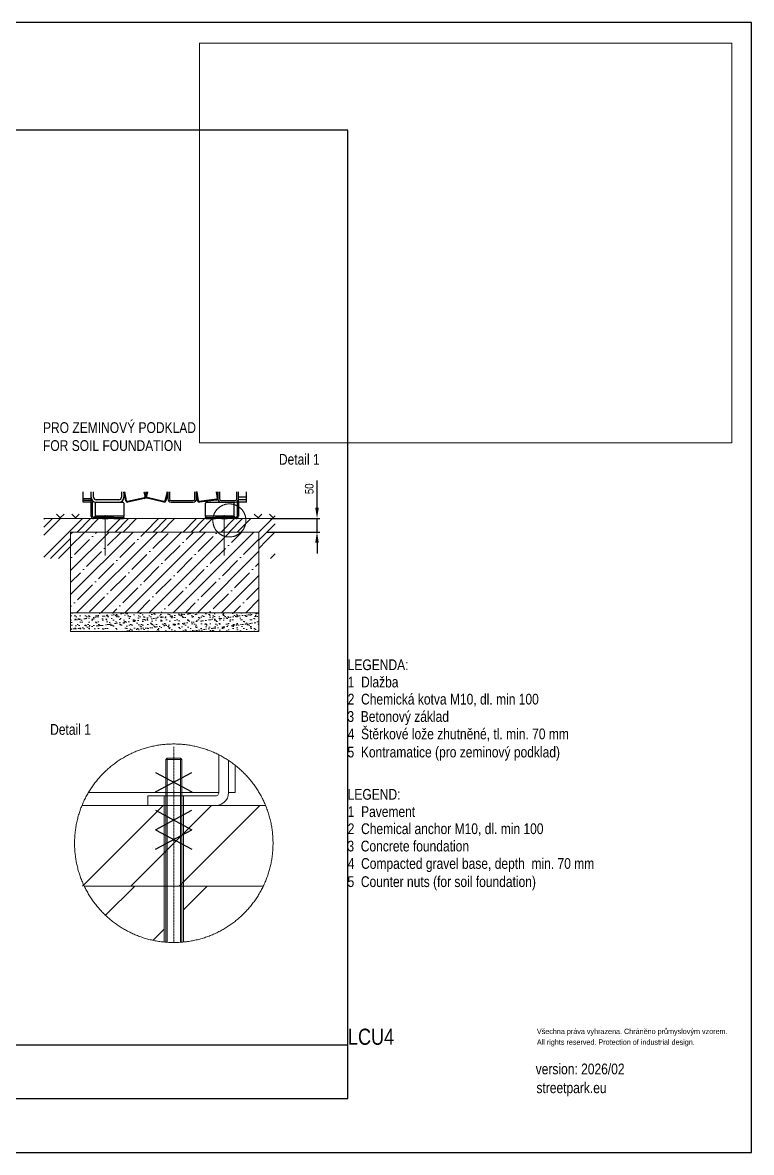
# Model space of a CAD drawing. Header units: millimetres. Extents: x 25115 to 31055, y 5999 to 10199.
# Drawn here: x 28345 to 31055, y 5999 to 10199 of the extents above; entities that cross this region are included whole.
import ezdxf
from ezdxf.lldxf.tags import DXFTag

# ---------------------------------------------------------------- set-up
doc = ezdxf.new("R2010")
doc.units = ezdxf.units.MM
doc.header["$LTSCALE"] = 0.3
doc.linetypes.add('ACAD_ISO10W100', pattern=[18.5, 12, -3, 0.5, -3])
doc.linetypes.add('INCONTINUOUS', pattern=[200000.001, 200000, -0.001])
for name, color, linetype, lineweight in [('KOTY', 3, 'INCONTINUOUS', 9), ('OBRYSOVA', 7, 'Continuous', 9), ('OSY', 7, 'ACAD_ISO10W100', 15), ('Visible', 7, 'Continuous', 18)]:
    doc.layers.add(name, color=color, linetype=linetype, lineweight=lineweight)
doc.layers.add('Nekreslit', color=6, linetype='Continuous', plot=False)
doc.layers.add('SRAFY', color=7, linetype='Continuous', lineweight=9, true_color=0x5b5b5b)
doc.styles.add('SEACAD_Arial', font='arial.ttf', dxfattribs={"width": 0.8})
tags = doc.linetypes.add('HIDDEN2', pattern=[4.7625, 3.175, -1.5875]).pattern_tags.tags
tags[6:7] = [DXFTag(74, 4), DXFTag(75, 0), DXFTag(340, '0'), DXFTag(46, 0.0), DXFTag(50, 0.0), DXFTag(44, 0.0), DXFTag(45, 0.0)]
tags[4:5] = [DXFTag(74, 4), DXFTag(75, 0), DXFTag(340, '0'), DXFTag(46, 0.0), DXFTag(50, 0.0), DXFTag(44, 0.0), DXFTag(45, 0.0)]
doc.dimstyles.new('ISO-25', dxfattribs={"dimtxt": 1.6, "dimasz": 2, "dimexe": 0.5, "dimexo": 1.5, "dimtad": 1, "dimdec": 0, "dimtxsty": 'SEACAD_Arial', "dimcen": 2, "dimadec": 0, "dimazin": 0, "dimtfac": 1, "dimtdec": 0, "dimtmove": 0, "dimatfit": 3, "dimfxl": 1, "dimarcsym": 0})
picture_1 = doc.add_image_def('image1.jpg', size_in_pixel=(1600, 1200))
pattern_1 = [(45, (24835.74, 6896.85), (-143.325, 143.325), []), (45, (24883.51, 6896.85), (-143.325, 143.325), []), (45, (24931.29, 6896.85), (-143.325, 143.325), []), (45, (24979.06, 6896.85), (-143.325, 143.325), [])]

# ---------------------------------------------------------------- blocks, each defined once
blk = doc.blocks.new('*D159')
at = {"layer": 'Defpoints', "color": 0, "transparency": 16777216}
for p in [(29235.2, 8354.9), (29440, 8354.9), (29223.9, 8304.9)]:
    blk.add_point(p, dxfattribs=at)
at = {"layer": 'KOTY', "color": 0, "lineweight": -2, "transparency": 16777216}
for p, q in [((29440, 8394.9), (29440, 8496.4)), ((29265.2, 8354.9), (29450, 8354.9)), ((29440, 8304.9), (29440, 8354.9)), ((29253.9, 8304.9), (29450, 8304.9)), ((29440, 8264.9), (29440, 8224.9))]:
    blk.add_line(p, q, dxfattribs=at)
at = {"layer": 'KOTY', "color": 0, "transparency": 16777216}
for points in [[(29433.3, 8394.9), (29446.7, 8394.9), (29440, 8354.9)], [(29446.7, 8264.9), (29433.3, 8264.9), (29440, 8304.9)]]:
    blk.add_solid(points, dxfattribs=at)
at = {"layer": 'KOTY', "color": 0, "transparency": 16777216, "insert": (29411.2, 8465.6), "char_height": 32, "attachment_point": 5, "rotation": 90, "style": 'SEACAD_Arial'}
blk.add_mtext('50', dxfattribs=at)

msp = doc.modelspace()

# ---------------------------------------------------------------- hatches: boundary and pattern name
at = {"linetype": 'Continuous', "lineweight": 18}
h = msp.add_hatch(dxfattribs=at)
h.set_pattern_fill('DIN 201 OCEL A OCELOVÁ LITINA', color=256, scale=10.64, style=0, pattern_type=2)
h.set_pattern_definition(pattern_1)
edge = h.paths.add_edge_path(flags=0)
edge.add_line((28604.8, 8415.7), (28600.3, 8415.7))
edge.add_line((28600.3, 8415.7), (28600.3, 8364))
edge.add_arc((28609.4, 8364), 9.12, 180, 270)
edge.add_line((28609.4, 8354.9), (28641.9, 8354.9))
edge.add_line((28641.9, 8354.9), (28641.9, 8359.4))
edge.add_line((28641.9, 8359.4), (28609.4, 8359.4))
edge.add_arc((28609.4, 8364), 4.56, 180, 270, ccw=False)
edge.add_line((28604.8, 8364), (28604.8, 8415.7))
h = msp.add_hatch(dxfattribs=at)
h.set_pattern_fill('DIN 201 OCEL A OCELOVÁ LITINA', color=256, scale=10.64, style=0, pattern_type=2)
h.set_pattern_definition(pattern_1)
h.paths.add_polyline_path([(28663.2, 8354.9), (28684.8, 8354.9), (28684.8, 8359.4), (28663.2, 8359.4)], flags=0)
at = {"layer": 'SRAFY'}
h = msp.add_hatch(dxfattribs=at)
h.set_pattern_fill('ANSI35', color=8, scale=10, style=0)
h.set_pattern_definition([(45, (4122.86, 2889.05), (-44.90128, 44.90128), []), (45, (4167.76, 2889.05), (-44.90128, 44.90128), [79.375, -15.875, 0, -15.875])])
h.paths.add_polyline_path([(28523.9, 8304.9), (29223.9, 8304.9), (29223.9, 8004.9), (28523.9, 8004.9)])
h = msp.add_hatch(dxfattribs=at)
h.set_pattern_fill('AR-SAND', color=8, scale=0.5, style=0)
h.set_pattern_definition([(37.5, (4122.862, 2889.053), (-0.800016, 24.470662), [0, -19.304, 0, -21.59, 0, -20.6375]), (7.5, (4122.862, 2889.053), (22.476164, 35.841255), [0, -10.414, 0, -17.399, 0, -6.6675]), (327.5, (4107.24, 2889.053), (39.549619, 0.07186), [0, -6.35, 0, -22.86, 0, -29.845]), (317.5, (4107.24, 2889.053), (38.177823, 11.146466), [0, -3.175, 0, -14.986, 0, -17.145])])
h.paths.add_polyline_path([(28523.9, 8004.9), (29223.9, 8004.9), (29223.9, 7934.9), (28523.9, 7934.9)])

# ---------------------------------------------------------------- linework, layer by layer
for p, q in [((28569.9, 8427.8), (28569.9, 8453.9)), ((28600.3, 8427.8), (28600.3, 8453.9)), ((28609.4, 8433.9), (28609.4, 8453.9)), ((28712.7, 8453.9), (28712.7, 8433.9)), ((28721.9, 8454.4), (28721.9, 8433.9)), ((28729.1, 8420.5), (28722, 8453.1)), ((28732, 8421.1), (28725, 8453.8)), ((28796.5, 8453.9), (28800.4, 8435.9)), ((28799.6, 8453.9), (28803.3, 8436.5)), ((28803.6, 8437.7), (28807.4, 8453.9)), ((28806.6, 8437.1), (28810.5, 8453.9)), ((28882.3, 8453.6), (28874.6, 8421.1)), ((28885.2, 8452.9), (28877.6, 8420.4)), ((28885.4, 8454.3), (28885.4, 8427.8)), ((28891.5, 8453.9), (28891.5, 8427.8)), ((28985.7, 8427.8), (28985.7, 8453.9)), ((28991.8, 8427.8), (28991.8, 8455.2)), ((28996, 8421), (28991.8, 8454.2)), ((28999, 8421.4), (28994.9, 8454.5)), ((29065.4, 8453.9), (29068.4, 8430.1)), ((29068.5, 8453.9), (29071.4, 8430.5)), ((29071.5, 8453.9), (29071.5, 8427.8)), ((29077.5, 8453.9), (29077.5, 8427.8)), ((29141.4, 8427.8), (29141.4, 8453.9)), ((29147.5, 8433.9), (29147.5, 8453.9)), ((29177.9, 8433.9), (29177.9, 8453.9)), ((28600.3, 8427.8), (28569.9, 8427.8)), ((28569.9, 8421.7), (28569.9, 8427.8)), ((28569.9, 8415.7), (28569.9, 8421.7)), ((28600.3, 8421.7), (28569.9, 8421.7)), ((28600.3, 8415.7), (28569.9, 8415.7)), ((28600.3, 8421.7), (28600.3, 8427.8)), ((28600.3, 8415.7), (28600.3, 8421.7)), ((28600.3, 8364), (28600.3, 8415.7)), ((28600.3, 8415.7), (28604.8, 8415.7)), ((28604.8, 8364), (28604.8, 8415.7)), ((28615.5, 8412.6), (28615.5, 8364)), ((28703.6, 8424.8), (28618.5, 8424.8)), ((28618.5, 8415.7), (28718.8, 8415.7)), ((28721.9, 8412.6), (28721.9, 8364)), ((28798, 8432.3), (28735.6, 8418.8)), ((28798.7, 8429.3), (28736.3, 8415.8)), ((28870.3, 8415.8), (28808.1, 8430.4)), ((28871, 8418.8), (28808.8, 8433.4)), ((28897.6, 8421.7), (28979.6, 8421.7)), ((28897.6, 8415.7), (28979.6, 8415.7)), ((29065.8, 8426.7), (29002.4, 8418.7)), ((29066.1, 8423.7), (29002.8, 8415.7)), ((29025.9, 8364), (29025.9, 8412.6)), ((29028.9, 8415.7), (29129.2, 8415.7)), ((29083.6, 8421.7), (29135.3, 8421.7)), ((29129.2, 8415.7), (29135.3, 8415.7)), ((29132.3, 8364), (29132.3, 8412.6)), ((29142.9, 8415.7), (29142.9, 8364)), ((29142.9, 8415.7), (29147.5, 8415.7)), ((29177.9, 8433.9), (29147.5, 8433.9)), ((29147.5, 8424.8), (29147.5, 8433.9)), ((29147.5, 8415.7), (29147.5, 8424.8)), ((29177.9, 8424.8), (29147.5, 8424.8)), ((29177.9, 8415.7), (29147.5, 8415.7)), ((29147.5, 8415.7), (29147.5, 8364)), ((29177.9, 8424.8), (29177.9, 8433.9)), ((29177.9, 8415.7), (29177.9, 8424.8)), ((28641.9, 8359.4), (28609.4, 8359.4)), ((28721.9, 8364), (28615.5, 8364)), ((28615.5, 8359.4), (28615.5, 8364)), ((28641.9, 8359.4), (28641.9, 8354.9)), ((28663.2, 8359.4), (28641.9, 8359.4)), ((28663.2, 8354.9), (28663.2, 8359.4)), ((28684.8, 8359.4), (28663.2, 8359.4)), ((28684.8, 8354.9), (28684.8, 8359.4)), ((28684.8, 8359.4), (28721, 8359.4)), ((28721, 8354.9), (28721, 8359.4)), ((28721, 8359.4), (28721.9, 8359.4)), ((28721.9, 8359.4), (28721.9, 8364)), ((28721.9, 8359.4), (28721.9, 8354.9)), ((29025.9, 8364), (29025.9, 8359.4)), ((29132.3, 8364), (29025.9, 8364)), ((29025.9, 8354.9), (29025.9, 8359.4)), ((29025.9, 8359.4), (29026.8, 8359.4)), ((29026.8, 8359.4), (29026.8, 8354.9)), ((29026.8, 8359.4), (29062.9, 8359.4)), ((29062.9, 8359.4), (29062.9, 8354.9)), ((29084.5, 8359.4), (29062.9, 8359.4)), ((29084.5, 8359.4), (29084.5, 8354.9)), ((29095.2, 8359.4), (29084.5, 8359.4)), ((29095.2, 8354.9), (29095.2, 8359.4)), ((29105.8, 8359.4), (29095.2, 8359.4)), ((29105.8, 8354.9), (29105.8, 8359.4)), ((29138.3, 8359.4), (29105.8, 8359.4)), ((29132.3, 8364), (29132.3, 8359.4)), ((28641.9, 8354.9), (28609.4, 8354.9)), ((28641.9, 8354.9), (28663.2, 8354.9)), ((28684.8, 8354.9), (28663.2, 8354.9)), ((28684.8, 8354.9), (28721, 8354.9)), ((28721.9, 8354.9), (28721, 8354.9)), ((29026.8, 8354.9), (29025.9, 8354.9)), ((29026.8, 8354.9), (29062.9, 8354.9)), ((29084.5, 8354.9), (29062.9, 8354.9)), ((29084.5, 8354.9), (29095.2, 8354.9)), ((29095.2, 8354.9), (29105.8, 8354.9)), ((29138.3, 8354.9), (29105.8, 8354.9)), ((28839.9, 7411.2), (28974.9, 7339.2)), ((28839.9, 7339.2), (28974.9, 7411.2)), ((28839.9, 7270.3), (28974.9, 7198.3)), ((28839.9, 7198.3), (28974.9, 7270.3)), ((28839.9, 7198.3), (28974.9, 7126.3)), ((28839.9, 7126.3), (28974.9, 7198.3))]:
    msp.add_line(p, q)
for centre, radius, start, end in [((28727.9, 8454.4), 6.08, 180, 192.1969), ((28727.9, 8454.4), 3.04, 189.4351, 192.1969), ((28879.3, 8454.3), 3.04, 346.7714, 353.0883), ((28879.3, 8454.3), 6.08, 346.7714, 0), ((28997.9, 8454.9), 6.08, 177.4483, 187.1725), ((28618.5, 8433.9), 18.2, 180, 270), ((28618.5, 8433.9), 9.12, 180, 270), ((28618.5, 8412.6), 3.04, 90, 180), ((28703.6, 8433.9), 18.2, 270, 0), ((28703.6, 8433.9), 9.12, 270, 0), ((28718.8, 8412.6), 3.04, 0, 90), ((28735, 8421.7), 6.08, 192.1969, 282.1969), ((28735, 8421.7), 3.04, 192.1969, 282.1969), ((28797.4, 8435.2), 3.04, 282.1969, 12.1969), ((28797.4, 8435.2), 6.08, 282.1969, 12.1969), ((28809.5, 8436.4), 6.08, 166.7714, 256.7714), ((28809.5, 8436.4), 3.04, 166.7714, 256.7714), ((28871.7, 8421.7), 6.08, 256.7714, 346.7714), ((28871.7, 8421.7), 3.04, 256.7714, 346.7714), ((28897.6, 8427.8), 12.2, 180, 270), ((28897.6, 8427.8), 6.08, 180, 270), ((28979.6, 8427.8), 6.08, 270, 0), ((28979.6, 8427.8), 12.2, 270, 0), ((29002, 8421.7), 6.08, 187.1725, 277.1725), ((29002, 8421.7), 3.04, 187.1725, 277.1725), ((29028.9, 8412.6), 3.04, 90, 180), ((29065.4, 8429.7), 3.04, 277.1725, 7.1725), ((29065.4, 8429.7), 6.08, 277.1725, 7.1725), ((29083.6, 8427.8), 12.2, 180, 270), ((29083.6, 8427.8), 6.08, 180, 270), ((29129.2, 8412.6), 3.04, 0, 90), ((29135.3, 8427.8), 12.2, 270, 0), ((29135.3, 8427.8), 6.08, 270, 0), ((28609.4, 8364), 9.12, 180, 270), ((28609.4, 8364), 4.56, 180, 270), ((29138.3, 8364), 4.56, 270, 0), ((29138.3, 8364), 9.12, 270, 0)]:
    msp.add_arc(centre, radius, start, end)
at = {"layer": 'KOTY'}
for centre, radius in [((29114.1, 8347.9), 61.5), ((28907.4, 7147.9), 369)]:
    msp.add_circle(centre, radius, dxfattribs=at)
at = {"layer": 'Nekreslit'}
msp.add_line((25515.2, 6398.6), (29555.2, 6398.6), dxfattribs=at)
for points in [[(25115.2, 5998.6), (31055.2, 5998.6), (31055.2, 10198.6), (25115.2, 10198.6)], [(25515.2, 6198.6), (29555.2, 6198.6), (29555.2, 9798.6), (25515.2, 9798.6)]]:
    msp.add_lwpolyline(points, close=True, dxfattribs=at)
at = {"layer": 'OBRYSOVA', "color": 7, "linetype": 'HIDDEN2'}
for p, q in [((28937.4, 7459.3), (28877.4, 7459.3)), ((28871.4, 7324.4), (28871.4, 6780.7)), ((28943.4, 6780.7), (28943.4, 7324.3))]:
    msp.add_line(p, q, dxfattribs=at)
at = {"layer": 'OBRYSOVA', "lineweight": 15}
for p, q in [((28882.2, 7464.1), (28882.2, 6779.8)), ((28932.6, 6779.8), (28932.6, 7464.1))]:
    msp.add_line(p, q, dxfattribs=at)
at = {"layer": 'OSY', "ltscale": 0.5}
for p, q in [((28652.5, 8367.6), (28652.5, 8217.6)), ((29095.2, 8367.6), (29095.2, 8217.6))]:
    msp.add_line(p, q, dxfattribs=at)
at = {"layer": 'OSY'}
msp.add_line((28907.4, 7506.2), (28907.4, 6778.9), dxfattribs=at)
at = {"layer": 'SRAFY'}
for p, q in [((28485.5, 8357.7), (28471.4, 8371.8)), ((28485.5, 8357.7), (28499.7, 8371.8)), ((28542.1, 8357.7), (28527.9, 8371.8)), ((28542.1, 8357.7), (28556.2, 8371.8)), ((29220.9, 8357.7), (29206.8, 8371.8)), ((29220.9, 8357.7), (29235, 8371.8)), ((29277.5, 8357.7), (29263.3, 8371.8)), ((29277.5, 8357.7), (29285, 8365.2)), ((28424.4, 8354.9), (29285, 8354.9)), ((28424.4, 8293.1), (28486.2, 8354.9)), ((28424.4, 8323.1), (28456.2, 8354.9)), ((28424.4, 8353.1), (28426.2, 8354.9)), ((28424.4, 8211.7), (28567.6, 8354.9)), ((28547.6, 8304.9), (28597.6, 8354.9)), ((28577.6, 8304.9), (28627.6, 8354.9)), ((28659, 8304.9), (28709, 8354.9)), ((28689, 8304.9), (28739, 8354.9)), ((28719, 8304.9), (28769, 8354.9)), ((28800.4, 8304.9), (28850.4, 8354.9)), ((28830.4, 8304.9), (28880.4, 8354.9)), ((28860.4, 8304.9), (28910.4, 8354.9)), ((28941.8, 8304.9), (28991.8, 8354.9)), ((28971.8, 8304.9), (29021.8, 8354.9)), ((29001.8, 8304.9), (29051.8, 8354.9)), ((29083.3, 8304.9), (29133.3, 8354.9)), ((29113.3, 8304.9), (29163.3, 8354.9)), ((29143.3, 8304.9), (29193.3, 8354.9)), ((29222.6, 8272.8), (29285, 8335.2)), ((29223.9, 8304), (29274.7, 8354.9)), ((28449, 8206.3), (28523.9, 8281.2)), ((29252.6, 8272.8), (29285, 8305.2)), ((28479, 8206.3), (28523.9, 8251.2)), ((29223.9, 8244), (29252.6, 8272.8)), ((29267.4, 8206.2), (29285, 8223.8)), ((28566.1, 7288.3), (29248.7, 7288.3)), ((28567.8, 6988.3), (28867.8, 7288.3)), ((28747.8, 6988.3), (29047.8, 7288.3)), ((28927.8, 6988.3), (29227.8, 7288.3)), ((28574.7, 6988.3), (29240.1, 6988.3)), ((29240.1, 6988.3), (29240.1, 6988.3))]:
    msp.add_line(p, q, dxfattribs=at)
at = {"layer": 'SRAFY', "color": 8}
for p, q in [((28653.7, 6880), (28762.1, 6988.3)), ((28943.4, 6900.3), (29031.5, 6988.3)), ((29031.5, 6988.3), (29031.5, 6988.3)), ((28830.2, 6787.1), (28871.4, 6828.3))]:
    msp.add_line(p, q, dxfattribs=at)
at = {"layer": 'SRAFY'}
for points in [[(28523.9, 8304.9), (29223.9, 8304.9), (29223.9, 8004.9), (28523.9, 8004.9)], [(28523.9, 8004.9), (29223.9, 8004.9), (29223.9, 7934.9), (28523.9, 7934.9)]]:
    msp.add_lwpolyline(points, close=True, dxfattribs=at)
at = {"layer": 'Visible', "color": 0}
for p, q in [((29075.4, 7476.5), (29075.4, 7336.2)), ((29111.4, 7456.3), (29111.4, 7455.5)), ((29111.4, 7455.5), (29111.4, 7456.3)), ((29111.4, 7404.3), (29111.4, 7455.5)), ((29135.4, 7438.1), (29135.4, 7429.7)), ((29111.4, 7381.6), (29111.4, 7404.3)), ((29135.4, 7429.7), (29135.4, 7404.3)), ((29135.4, 7404.3), (29135.4, 7381.6)), ((29111.4, 7362.6), (29111.4, 7381.6)), ((29111.4, 7348.2), (29111.4, 7362.6)), ((29135.4, 7381.6), (29135.4, 7362.6)), ((29135.4, 7362.6), (29135.4, 7348.2)), ((28590, 7336.2), (29075.4, 7336.2)), ((28811.3, 7324.3), (28811.3, 7288.3)), ((28811.3, 7324.3), (28814.5, 7324.3)), ((28814.5, 7324.3), (28823.3, 7324.3)), ((28823.3, 7324.3), (28837.7, 7324.3)), ((28837.7, 7324.3), (28856.6, 7324.3)), ((28856.6, 7324.3), (28879.3, 7324.3)), ((28879.3, 7324.3), (28904.8, 7324.3)), ((28904.8, 7324.3), (28931.4, 7324.3)), ((28931.4, 7324.3), (29063.4, 7324.3)), ((29063.4, 7324.3), (29066.2, 7324.7)), ((29066.2, 7324.7), (29068.7, 7325.5)), ((29068.7, 7325.5), (29071, 7327.1)), ((29071, 7327.1), (29072.8, 7328.9)), ((29072.8, 7328.9), (29074.2, 7331.2)), ((29074.2, 7331.2), (29075, 7333.7)), ((29075, 7333.7), (29075.4, 7336.2)), ((29100.8, 7306.3), (29106.7, 7315.5)), ((29106.7, 7315.5), (29110.2, 7325.7)), ((29110.2, 7325.7), (29111.4, 7336.2)), ((29111.4, 7339.5), (29111.4, 7348.2)), ((29111.4, 7336.2), (29111.4, 7339.5)), ((29135.4, 7336.2), (29111.4, 7336.2)), ((29135.4, 7348.2), (29135.4, 7339.5)), ((29135.4, 7339.5), (29135.4, 7336.2)), ((28814.5, 7288.3), (28811.3, 7288.3)), ((28823.3, 7288.3), (28814.5, 7288.3)), ((28837.7, 7288.3), (28823.3, 7288.3)), ((28856.6, 7288.3), (28837.7, 7288.3)), ((28879.3, 7288.3), (28856.6, 7288.3)), ((28904.8, 7288.3), (28879.3, 7288.3)), ((28931.4, 7288.3), (28904.8, 7288.3)), ((28931.4, 7288.3), (29063.4, 7288.3)), ((29063.4, 7288.3), (29074.1, 7289.5)), ((29074.1, 7289.5), (29084.2, 7293.1)), ((29084.2, 7293.1), (29093.3, 7298.8)), ((29093.3, 7298.8), (29100.8, 7306.3))]:
    msp.add_line(p, q, dxfattribs=at)
at = {"layer": 'Visible', "color": 7, "linetype": 'HIDDEN2'}
for p, q in [((28882.2, 7464.1), (28877.4, 7459.3)), ((28937.4, 7459.3), (28932.6, 7464.1))]:
    msp.add_line(p, q, dxfattribs=at)
at = {"layer": 'Visible', "color": 7}
for p, q in [((28877.4, 7459.3), (28877.4, 6780.1)), ((28937.4, 6780.1), (28937.4, 7459.3))]:
    msp.add_line(p, q, dxfattribs=at)
at = {"layer": 'Visible'}
msp.add_line((28882.2, 7464.1), (28932.6, 7464.1), dxfattribs=at)

# ---------------------------------------------------------------- texts
at = {"style": 'SEACAD_Arial', "width": 0.8}
for s, height, p in [('LEGENDA:', 40, (29554.1, 7791.4)), ('1  Dlažba', 40, (29554.1, 7727.2)), ('2  Chemická kotva M10, dl. min 100', 40, (29554.1, 7663.6)), ('3  Betonový základ', 40, (29553, 7599.1)), ('4  Štěrkové lože zhutněné, tl. min. 70 mm', 40, (29554.1, 7534.4)), ('5  Kontramatice (pro zeminový podklad)', 40, (29553.4, 7466.9)), ('LEGEND:', 40, (29554.1, 7309.7)), ('1  Pavement', 40, (29554.1, 7245.5)), ('2  Chemical anchor M10, dl. min 100', 40, (29554.1, 7181.9)), ('3  Concrete foundation', 40, (29553, 7117.4)), ('4  Compacted gravel base, depth  min. 70 mm', 40, (29554.1, 7052.7)), ('5  Counter nuts (for soil foundation)', 40, (29553.4, 6985.1)), ('LCU4', 60, (29555.2, 6398.6)), ('Všechna práva vyhrazena. Chráněno průmyslovým vzorem.', 20, (30257.5, 6438.6)), ('All rights reserved. Protection of industrial design.', 20, (30257.5, 6398.6)), ('version: 2026/02', 40, (30253.1, 6288.8)), ('streetpark.eu', 40, (30255.9, 6218.9))]:
    msp.add_text(s, height=height, dxfattribs=at).set_placement(p)
at = {"layer": 'KOTY', "char_height": 40, "attachment_point": 1, "style": 'SEACAD_Arial'}
for s, insert, width in [('PRO ZEMINOVÝ PODKLAD\\PFOR SOIL FOUNDATION', (28421.1, 8713), 775.388), ('Detail 1', (29298.3, 8595.1), 199.03), ('Detail 1', (28447.7, 7591), 199.03)]:
    msp.add_mtext(s, dxfattribs=dict(at, insert=insert, width=width))

# ---------------------------------------------------------------- dimensions: what is measured, and where the dimension line sits
at = {"layer": 'KOTY'}
dim = msp.add_linear_dim(base=(29440, 8354.9), p1=(29223.9, 8304.9), p2=(29235.2, 8354.9), angle=90, dimstyle='ISO-25', override={"dimlfac": 1, "dimtxsty": 'SEACAD_Arial', "dimsah": 1, "dimtolj": 0}, dxfattribs=at)
dim.commit()
dim.dimension.update_dxf_attribs({"geometry": '*D159', "text_midpoint": (29411.2, 8465.6)})

# ---------------------------------------------------------------- pictures from other files: only their frames are drawn
at = {"layer": 'Visible'}
image = msp.add_image(picture_1, insert=(29003.4, 8637), size_in_units=(1979.6, 1484.7), dxfattribs=at)
image.dxf.flags = 7

doc.saveas('drawing.dxf')
